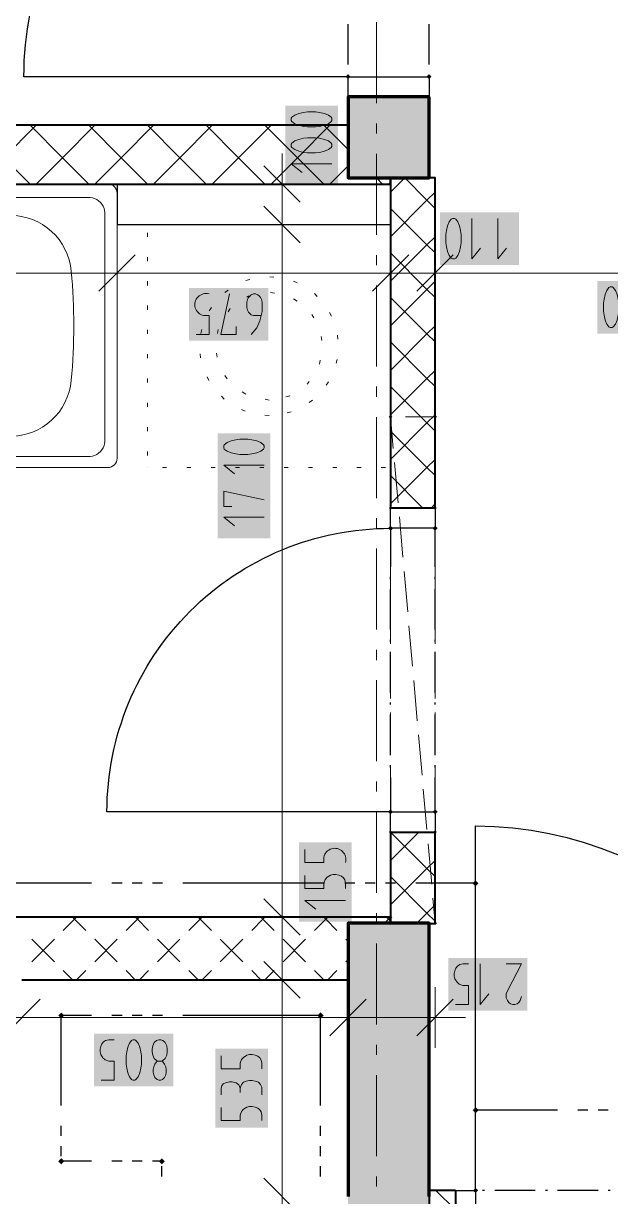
# Model space of a CAD drawing. Header units: millimetres. Extents: x 0 to 594, y 0 to 420.
# Drawn here: x 124.66 to 139.31, y 263.96 to 293.25 of the extents above; entities that cross this region are included whole.
import ezdxf

# ---------------------------------------------------------------- set-up
doc = ezdxf.new("R2010")
doc.units = ezdxf.units.MM
doc.header["$LTSCALE"] = 8
for name, color, linetype in [('PDF_Dvere', 7, 'Continuous'), ('PDF_Instalacni prizdivka do 1m', 7, 'Continuous'), ('PDF_Koty delkove', 7, 'Continuous'), ('PDF_Osy hlavni', 7, 'Continuous'), ('PDF_Pozarni useky', 7, 'Continuous'), ('PDF_Preklady', 7, 'Continuous'), ('PDF_Pricky CP', 7, 'Continuous'), ('PDF_Pricky zdene', 7, 'Continuous'), ('PDF_Sanita', 7, 'Continuous'), ('PDF_Steny akusticke', 7, 'Continuous'), ('PDF_Steny obvodove nosne', 7, 'Continuous')]:
    doc.layers.add(name, color=color, linetype=linetype)

msp = doc.modelspace()

# ---------------------------------------------------------------- linework, layer by layer
at = {"layer": 'PDF_Dvere', "lineweight": 25}
for points in [[(132.761, 291.965), (132.761, 291.917), (124.673, 291.917, -0.414214), (132.761, 300.004)], [(133.822, 274.425), (133.822, 273.568), (126.746, 273.568, -0.414214), (133.822, 280.644), (133.822, 279.682)], [(135.945, 264.115), (135.945, 273.214, -0.414213), (145.044, 264.115), (144.258, 264.115)]]:
    msp.add_lwpolyline(points, format="xyb", dxfattribs=at)
for points in [[(132.761, 292.218), (132.761, 293.229)], [(134.783, 292.218), (134.783, 293.229)], [(134.783, 291.917), (134.783, 291.965)], [(134.935, 279.682), (134.935, 280.644)], [(133.822, 279.378), (133.822, 279.429)], [(134.935, 279.378), (134.935, 279.429)], [(133.822, 278.115), (133.822, 279.126)], [(134.935, 278.115), (134.935, 279.126)], [(133.822, 277.811), (133.822, 277.862)], [(134.935, 277.811), (134.935, 277.862)], [(133.822, 276.548), (133.822, 277.559)], [(134.935, 276.548), (134.935, 277.559)], [(133.822, 276.244), (133.822, 276.295)], [(134.935, 276.244), (134.935, 276.295)], [(133.822, 274.981), (133.822, 275.992)], [(134.935, 274.981), (134.935, 275.992)], [(133.822, 274.677), (133.822, 274.728)], [(134.935, 274.677), (134.935, 274.728)], [(134.935, 273.568), (134.935, 274.425)], [(136.17, 264.115), (136.119, 264.115)], [(137.434, 264.115), (136.423, 264.115)], [(137.737, 264.115), (137.686, 264.115)], [(139.001, 264.115), (137.99, 264.115)], [(139.304, 264.115), (139.253, 264.115)]]:
    msp.add_lwpolyline(points, dxfattribs=at)
for points in [[(134.783, 291.917), (134.783, 291.411), (132.761, 291.411), (132.761, 291.917)], [(134.935, 281.15), (134.935, 280.644), (133.822, 280.644), (133.822, 281.15)], [(134.935, 273.568), (134.935, 273.062), (133.822, 273.062), (133.822, 273.568)], [(135.945, 261.386), (135.44, 261.386), (135.44, 264.115), (135.945, 264.115)]]:
    msp.add_lwpolyline(points, close=True, dxfattribs=at)
at = {"layer": 'PDF_Dvere', "lineweight": 25, "transparency": 33554559}
for points in [[(132.761, 291.854), (132.698, 291.917), (132.824, 291.917), (132.761, 291.98)], [(134.783, 291.854), (134.72, 291.917), (134.846, 291.917), (134.783, 291.98)], [(133.822, 280.581), (133.759, 280.644), (133.886, 280.644), (133.822, 280.708)], [(134.935, 280.581), (134.871, 280.644), (134.998, 280.644), (134.935, 280.708)], [(133.822, 273.504), (133.759, 273.568), (133.886, 273.568), (133.822, 273.631)], [(134.935, 273.504), (134.871, 273.568), (134.998, 273.568), (134.935, 273.631)], [(136.009, 264.115), (135.945, 264.052), (135.945, 264.178), (135.882, 264.115)]]:
    msp.add_solid(points, dxfattribs=at)
at = {"layer": 'PDF_Instalacni prizdivka do 1m', "lineweight": 25}
msp.add_lwpolyline([(133.822, 289.238), (126.998, 289.238), (126.998, 288.227), (133.822, 288.227)], close=True, dxfattribs=at)
at = {"layer": 'PDF_Koty delkove', "lineweight": 18}
for points in [[(131.952, 291.041), (131.75, 291.041), (131.65, 291.027), (131.531, 291), (131.43, 290.96), (131.363, 290.906), (131.346, 290.879), (131.346, 290.825), (131.363, 290.798), (131.43, 290.744), (131.531, 290.704), (131.65, 290.676), (131.75, 290.663), (131.952, 290.663), (132.053, 290.676), (132.171, 290.704), (132.272, 290.744), (132.34, 290.798), (132.357, 290.825), (132.357, 290.879), (132.34, 290.906), (132.272, 290.96), (132.171, 291), (132.053, 291.027)], [(139.138, 286.263), (139.138, 286.061), (139.151, 285.961), (139.178, 285.843), (139.219, 285.742), (139.272, 285.674), (139.3, 285.658), (139.353, 285.658), (139.381, 285.674), (139.434, 285.742), (139.475, 285.843), (139.502, 285.961), (139.516, 286.061), (139.516, 286.263), (139.502, 286.364), (139.475, 286.483), (139.434, 286.584), (139.381, 286.651), (139.353, 286.669), (139.3, 286.669), (139.272, 286.651), (139.219, 286.584), (139.178, 286.483), (139.151, 286.364)], [(130.263, 282.866), (130.061, 282.866), (129.961, 282.852), (129.843, 282.825), (129.742, 282.785), (129.674, 282.731), (129.658, 282.704), (129.658, 282.65), (129.674, 282.623), (129.742, 282.569), (129.843, 282.529), (129.961, 282.501), (130.061, 282.488), (130.263, 282.488), (130.364, 282.501), (130.483, 282.529), (130.584, 282.569), (130.652, 282.623), (130.669, 282.65), (130.669, 282.704), (130.652, 282.731), (130.584, 282.785), (130.483, 282.825), (130.364, 282.852)], [(127.874, 267.642), (127.874, 267.574), (127.887, 267.49), (127.927, 267.407), (127.981, 267.356), (128.008, 267.339), (128.117, 267.339), (128.143, 267.356), (128.198, 267.407), (128.238, 267.49), (128.252, 267.574), (128.252, 267.642), (128.238, 267.726), (128.198, 267.811), (128.143, 267.861), (128.089, 267.879), (128.036, 267.879), (127.981, 267.861), (127.927, 267.811), (127.887, 267.726)]]:
    msp.add_lwpolyline(points, close=True, dxfattribs=at)
for points in [[(131.346, 290.231), (131.346, 290.177), (131.363, 290.15), (131.43, 290.096), (131.531, 290.056), (131.65, 290.028), (131.75, 290.015), (131.952, 290.015), (132.053, 290.028), (132.171, 290.056), (132.272, 290.096), (132.34, 290.15), (132.357, 290.177), (132.357, 290.231), (132.34, 290.258), (132.272, 290.312), (132.171, 290.352), (132.053, 290.379), (131.952, 290.393), (131.75, 290.393), (131.65, 290.379), (131.531, 290.352), (131.43, 290.312), (131.363, 290.258), (131.346, 290.231)], [(131.115, 289.238), (131.115, 289.996)], [(131.57, 288.783), (130.66, 289.693)], [(132.357, 289.745), (131.346, 289.745), (131.615, 289.529)], [(131.874, 289.238), (131.115, 289.238), (130.357, 289.238)], [(131.115, 270.939), (131.115, 273.769), (131.115, 288.227), (131.115, 289.238)], [(131.57, 287.772), (130.66, 288.682)], [(131.874, 288.227), (131.115, 288.227), (130.357, 288.227)], [(135.219, 287.674), (135.245, 287.555), (135.286, 287.454), (135.339, 287.387), (135.367, 287.37), (135.42, 287.37), (135.448, 287.387), (135.501, 287.454), (135.542, 287.555), (135.57, 287.674), (135.583, 287.774), (135.583, 287.976), (135.57, 288.077), (135.542, 288.195), (135.501, 288.296), (135.448, 288.364), (135.42, 288.381), (135.367, 288.381), (135.339, 288.364), (135.286, 288.296), (135.245, 288.195), (135.219, 288.077), (135.205, 287.976)], [(135.853, 288.381), (135.853, 287.37), (136.069, 287.639)], [(136.501, 288.381), (136.501, 287.37), (136.717, 287.639)], [(135.205, 287.976), (135.205, 287.774), (135.219, 287.674)], [(126.998, 287.773), (126.998, 287.014), (126.998, 286.256)], [(133.822, 287.773), (133.822, 287.014), (133.822, 286.256)], [(134.935, 287.773), (134.935, 287.014), (134.935, 286.256)], [(127.453, 287.469), (126.543, 286.56)], [(134.277, 287.469), (133.368, 286.56)], [(135.389, 287.469), (134.48, 286.56)], [(162.433, 287.014), (157.594, 287.014), (156.865, 287.014), (153.17, 287.014), (150.706, 287.014), (149.594, 287.014), (134.935, 287.014), (133.822, 287.014), (126.998, 287.014), (109.812, 287.014)], [(129.97, 285.684), (129.97, 285.483), (129.591, 285.483), (129.807, 286.494)], [(130.59, 285.954), (130.401, 285.954), (130.347, 285.971), (130.307, 286.004), (130.28, 286.039), (130.253, 286.088), (130.239, 286.156), (130.239, 286.29), (130.253, 286.358), (130.28, 286.409), (130.307, 286.442), (130.347, 286.476), (130.401, 286.494), (130.455, 286.494), (130.509, 286.476), (130.55, 286.442), (130.576, 286.409), (130.604, 286.358), (130.618, 286.29), (130.618, 286.055), (130.563, 285.819), (130.482, 285.65), (130.347, 285.483)], [(130.669, 282.218), (129.658, 282.218), (129.927, 282.002)], [(129.859, 281.192), (129.658, 281.192), (129.658, 281.57), (130.669, 281.354)], [(130.669, 280.922), (129.658, 280.922), (129.927, 280.706)], [(131.686, 271.976), (131.686, 271.652), (132.157, 271.652), (132.157, 271.788), (132.192, 271.881), (132.242, 271.936), (132.326, 271.989), (132.393, 272.003), (132.461, 272.003), (132.528, 271.989), (132.595, 271.962), (132.645, 271.922), (132.68, 271.869), (132.697, 271.788), (132.697, 271.652)], [(131.57, 270.484), (130.66, 271.394)], [(132.697, 271.355), (131.686, 271.355), (131.955, 271.139)], [(131.874, 270.939), (131.115, 270.939), (130.357, 270.939)], [(131.115, 251.882), (131.115, 253.449), (131.115, 254.51), (131.115, 256.535), (131.115, 261.537), (131.115, 262.149), (131.115, 263.963), (131.115, 269.372), (131.115, 270.939)], [(131.57, 268.917), (130.66, 269.827)], [(135.428, 269.601), (135.454, 269.667), (135.495, 269.718), (135.548, 269.752), (135.629, 269.769), (135.764, 269.769)], [(136.062, 269.769), (136.062, 268.759), (136.277, 269.027)], [(136.71, 269.769), (137.088, 269.769), (136.737, 269.095), (136.71, 269.027), (136.71, 268.926), (136.737, 268.86), (136.777, 268.809), (136.818, 268.775), (136.872, 268.759), (136.925, 268.759), (136.98, 268.775), (137.02, 268.809), (137.061, 268.86), (137.088, 268.96)], [(135.44, 268.759), (135.764, 268.759), (135.764, 269.23), (135.629, 269.23), (135.535, 269.264), (135.481, 269.315), (135.428, 269.398), (135.414, 269.465), (135.414, 269.533), (135.428, 269.601)], [(131.874, 269.372), (131.115, 269.372), (130.357, 269.372)], [(132.761, 269.191), (132.761, 268.433), (132.761, 267.675)], [(134.935, 269.191), (134.935, 268.433), (134.935, 267.675)], [(125.078, 268.888), (124.168, 267.978)], [(133.216, 268.888), (132.306, 267.978)], [(135.389, 268.888), (134.48, 267.978)], [(134.935, 268.433), (132.761, 268.433), (131.113, 268.433), (124.623, 268.433), (123.056, 268.433), (122.413, 268.433), (121.545, 268.433), (109.812, 268.433), (108.296, 268.433), (107.285, 268.433)], [(134.935, 268.433), (135.693, 268.433)], [(126.604, 266.868), (126.928, 266.868), (126.928, 267.339), (126.793, 267.339), (126.699, 267.373), (126.645, 267.424), (126.591, 267.508), (126.578, 267.574), (126.578, 267.642), (126.591, 267.71), (126.618, 267.777), (126.659, 267.827), (126.712, 267.861), (126.793, 267.879), (126.928, 267.879)], [(127.388, 266.868), (127.441, 266.868), (127.469, 266.884), (127.522, 266.952), (127.563, 267.053), (127.59, 267.171), (127.604, 267.271), (127.604, 267.473), (127.59, 267.574), (127.563, 267.693), (127.522, 267.794), (127.469, 267.861), (127.441, 267.879), (127.388, 267.879), (127.36, 267.861), (127.307, 267.794), (127.266, 267.693), (127.239, 267.574), (127.226, 267.473)], [(127.226, 267.473), (127.226, 267.271), (127.239, 267.171), (127.266, 267.053), (127.307, 266.952), (127.36, 266.884), (127.388, 266.868)], [(129.599, 267.478), (129.599, 267.154), (130.07, 267.154), (130.07, 267.29), (130.104, 267.384), (130.155, 267.438), (130.239, 267.491), (130.306, 267.505), (130.373, 267.505), (130.441, 267.491), (130.508, 267.465), (130.558, 267.424), (130.593, 267.371), (130.61, 267.29), (130.61, 267.154)], [(128.117, 267.339), (128.143, 267.322), (128.184, 267.271), (128.211, 267.204), (128.224, 267.137), (128.224, 267.069), (128.211, 267.002), (128.184, 266.934), (128.13, 266.884), (128.089, 266.868), (128.036, 266.868), (127.995, 266.884), (127.941, 266.934), (127.914, 267.002), (127.9, 267.069), (127.9, 267.137), (127.914, 267.204), (127.941, 267.271), (127.981, 267.322), (128.008, 267.339)], [(129.599, 266.506), (129.599, 266.668), (129.615, 266.723), (129.649, 266.776)], [(129.649, 266.776), (129.7, 266.804), (129.8, 266.83), (129.868, 266.83), (129.969, 266.804), (130.037, 266.749), (130.07, 266.668), (130.07, 266.561)], [(130.61, 266.506), (130.61, 266.695), (130.575, 266.762), (130.525, 266.817), (130.441, 266.843), (130.373, 266.857), (130.306, 266.857), (130.222, 266.843), (130.155, 266.817), (130.104, 266.762), (130.07, 266.668)], [(129.599, 266.182), (129.599, 265.858), (130.07, 265.858), (130.07, 265.994), (130.104, 266.088), (130.155, 266.142), (130.239, 266.195), (130.306, 266.209), (130.373, 266.209), (130.441, 266.195), (130.508, 266.169), (130.558, 266.128), (130.593, 266.075), (130.61, 265.994), (130.61, 265.858)], [(131.57, 263.509), (130.66, 264.418)]]:
    msp.add_lwpolyline(points, dxfattribs=at)
for points in [[(128.97, 285.483), (129.294, 285.483), (129.294, 285.954), (129.159, 285.954, -1.034025), (129.294, 286.494)], [(131.686, 272.624), (131.686, 272.3), (132.157, 272.3), (132.157, 272.436, -1.034138), (132.697, 272.3)]]:
    msp.add_lwpolyline(points, format="xyb", dxfattribs=at)
at = {"layer": 'PDF_Koty delkove', "color": 7, "lineweight": 18, "true_color": 0xffffff, "transparency": 33554559}
for points in [[(132.509, 289.215), (132.509, 291.192), (131.195, 289.215), (131.195, 291.192)], [(137.031, 288.533), (135.054, 288.533), (137.031, 287.219), (135.054, 287.219)], [(141.612, 286.82), (138.986, 286.82), (141.612, 285.506), (138.986, 285.506)], [(130.769, 286.645), (128.792, 286.645), (130.769, 285.331), (128.792, 285.331)], [(130.82, 280.392), (130.82, 283.017), (129.506, 280.392), (129.506, 283.017)], [(132.849, 270.825), (132.849, 272.802), (131.534, 270.825), (131.534, 272.802)], [(137.24, 269.921), (135.262, 269.921), (137.24, 268.607), (135.262, 268.607)], [(128.404, 268.03), (126.426, 268.03), (128.404, 266.716), (126.426, 266.716)], [(130.761, 265.679), (130.761, 267.657), (129.447, 265.679), (129.447, 267.657)]]:
    msp.add_solid(points, dxfattribs=at)
at = {"layer": 'PDF_Osy hlavni', "lineweight": 18}
for points in [[(133.469, 291.257), (133.469, 293.279)], [(133.469, 290.499), (133.469, 290.752)], [(133.469, 287.972), (133.469, 289.994)], [(133.469, 287.213), (133.469, 287.466)], [(133.469, 284.686), (133.469, 286.708)], [(133.469, 283.928), (133.469, 284.18)], [(133.469, 281.4), (133.469, 283.422)], [(133.469, 280.642), (133.469, 280.895)], [(133.469, 278.115), (133.469, 280.137)], [(133.469, 277.356), (133.469, 277.609)], [(133.469, 274.829), (133.469, 276.851)], [(133.469, 274.071), (133.469, 274.324)], [(133.469, 271.543), (133.469, 273.565)], [(133.469, 270.785), (133.469, 271.038)], [(133.469, 268.258), (133.469, 270.28)], [(133.469, 267.499), (133.469, 267.752)], [(133.469, 264.972), (133.469, 266.994)], [(133.469, 264.214), (133.469, 264.467)]]:
    msp.add_lwpolyline(points, dxfattribs=at)
at = {"layer": 'PDF_Pozarni useky', "lineweight": 30}
for points in [[(126.363, 271.782), (122.825, 271.782)], [(127.122, 271.782), (126.869, 271.782)], [(127.627, 271.782), (127.374, 271.782)], [(128.133, 271.782), (127.88, 271.782)], [(132.176, 271.782), (128.638, 271.782)], [(132.935, 271.782), (132.682, 271.782)], [(133.44, 271.782), (133.187, 271.782)], [(133.946, 271.782), (133.693, 271.782)], [(135.945, 271.782), (134.451, 271.782)], [(135.945, 271.291), (135.945, 271.543)], [(135.945, 270.785), (135.945, 271.038)], [(135.945, 270.28), (135.945, 270.532)], [(135.945, 266.236), (135.945, 269.774)], [(126.363, 268.483), (125.605, 268.483)], [(125.605, 266.236), (125.605, 268.483)], [(127.122, 268.483), (126.869, 268.483)], [(127.627, 268.483), (127.374, 268.483)], [(128.133, 268.483), (127.88, 268.483)], [(132.075, 266.236), (132.075, 268.483), (128.638, 268.483)], [(137.99, 266.121), (135.945, 266.121)], [(138.748, 266.121), (138.495, 266.121)], [(139.253, 266.121), (139.001, 266.121)], [(125.605, 265.478), (125.605, 265.73)], [(132.075, 265.478), (132.075, 265.73)], [(125.605, 264.972), (125.605, 265.225)], [(132.075, 264.972), (132.075, 265.225)], [(126.363, 264.844), (125.605, 264.844)], [(127.122, 264.844), (126.869, 264.844)], [(127.627, 264.844), (127.374, 264.844)], [(128.116, 264.844), (127.88, 264.844)], [(128.116, 264.467), (128.116, 264.719)], [(132.075, 264.467), (132.075, 264.719)]]:
    msp.add_lwpolyline(points, dxfattribs=at)
at = {"layer": 'PDF_Pozarni useky', "lineweight": 30, "transparency": 33554559}
for points in [[(135.945, 271.706), (135.87, 271.782), (136.021, 271.782), (135.945, 271.858)], [(136.021, 271.782), (135.945, 271.706), (135.945, 271.858), (135.87, 271.782)], [(125.681, 268.483), (125.605, 268.407), (125.605, 268.559), (125.529, 268.483)], [(125.605, 268.407), (125.529, 268.483), (125.681, 268.483), (125.605, 268.559)], [(132.075, 268.407), (131.999, 268.483), (132.151, 268.483), (132.075, 268.559)], [(132.151, 268.483), (132.075, 268.407), (132.075, 268.559), (131.999, 268.483)], [(135.945, 266.045), (135.87, 266.121), (136.021, 266.121), (135.945, 266.196)], [(136.021, 266.121), (135.945, 266.045), (135.945, 266.196), (135.87, 266.121)], [(125.605, 264.768), (125.529, 264.844), (125.681, 264.844), (125.605, 264.919)], [(125.681, 264.844), (125.605, 264.768), (125.605, 264.919), (125.529, 264.844)], [(128.192, 264.844), (128.116, 264.768), (128.116, 264.919), (128.041, 264.844)], [(128.116, 264.768), (128.041, 264.844), (128.192, 264.844), (128.116, 264.919)]]:
    msp.add_solid(points, dxfattribs=at)
at = {"layer": 'PDF_Preklady', "lineweight": 18}
for points in [[(133.892, 282.639), (133.822, 283.425), (133.845, 283.425)], [(133.822, 283.22), (133.822, 283.425)], [(134.935, 283.425), (134.198, 283.425)], [(134.935, 283.22), (134.935, 283.425)], [(133.822, 281.855), (133.822, 282.866)], [(134.935, 281.855), (134.935, 282.866)], [(134.011, 281.28), (133.923, 282.287)], [(133.822, 281.15), (133.822, 281.501)], [(134.935, 281.15), (134.935, 281.501)], [(133.822, 280.49), (133.822, 281.15)], [(134.935, 280.49), (134.935, 281.15)], [(134.131, 279.92), (134.042, 280.927)], [(133.822, 279.126), (133.822, 280.137)], [(134.935, 279.126), (134.935, 280.137)], [(134.25, 278.561), (134.162, 279.568)], [(133.822, 277.761), (133.822, 278.772)], [(134.935, 277.761), (134.935, 278.772)], [(134.37, 277.201), (134.281, 278.208)], [(133.822, 276.396), (133.822, 277.407)], [(134.935, 276.396), (134.935, 277.407)], [(134.49, 275.842), (134.401, 276.849)], [(133.822, 275.031), (133.822, 276.042)], [(134.935, 275.031), (134.935, 276.042)], [(134.609, 274.482), (134.521, 275.489)], [(133.822, 273.666), (133.822, 274.677)], [(134.935, 273.666), (134.935, 274.677)], [(134.729, 273.122), (134.64, 274.13)], [(133.822, 273.062), (133.822, 273.313)], [(134.935, 273.062), (134.935, 273.313)], [(133.822, 272.302), (133.822, 273.062)], [(134.935, 272.302), (134.935, 273.062)], [(134.849, 271.763), (134.76, 272.77)], [(133.822, 270.939), (133.822, 271.948)], [(134.935, 270.937), (134.935, 271.948)], [(134.783, 270.787), (134.935, 270.787), (134.88, 271.41)], [(133.822, 270.937), (133.822, 270.939)], [(133.845, 270.787), (133.822, 270.787)], [(134.783, 270.787), (134.198, 270.787)]]:
    msp.add_lwpolyline(points, dxfattribs=at)
at = {"layer": 'PDF_Preklady', "lineweight": 18, "transparency": 33554559}
for points in [[(133.826, 283.379), (133.777, 283.421), (133.868, 283.429), (133.818, 283.47)], [(133.868, 283.425), (133.822, 283.379), (133.822, 283.47), (133.777, 283.425)], [(133.822, 283.379), (133.777, 283.425), (133.868, 283.425), (133.822, 283.47)], [(134.935, 283.379), (134.889, 283.425), (134.98, 283.425), (134.935, 283.47)], [(134.98, 283.425), (134.935, 283.379), (134.935, 283.47), (134.889, 283.425)], [(133.822, 281.104), (133.777, 281.15), (133.868, 281.15), (133.822, 281.195)], [(133.822, 281.104), (133.777, 281.15), (133.868, 281.15), (133.822, 281.195)], [(134.935, 281.104), (134.889, 281.15), (134.98, 281.15), (134.935, 281.195)], [(134.935, 281.104), (134.889, 281.15), (134.98, 281.15), (134.935, 281.195)], [(133.822, 273.017), (133.777, 273.062), (133.868, 273.062), (133.822, 273.108)], [(133.822, 273.017), (133.777, 273.062), (133.868, 273.062), (133.822, 273.108)], [(134.935, 273.017), (134.889, 273.062), (134.98, 273.062), (134.935, 273.108)], [(134.935, 273.017), (134.889, 273.062), (134.98, 273.062), (134.935, 273.108)], [(133.822, 270.894), (133.777, 270.939), (133.868, 270.939), (133.822, 270.985)], [(133.822, 270.894), (133.777, 270.939), (133.868, 270.939), (133.822, 270.985)], [(133.822, 270.742), (133.777, 270.787), (133.868, 270.787), (133.822, 270.833)], [(133.868, 270.787), (133.822, 270.742), (133.822, 270.833), (133.777, 270.787)], [(134.828, 270.787), (134.783, 270.742), (134.783, 270.833), (134.737, 270.787)], [(134.828, 270.787), (134.783, 270.742), (134.783, 270.833), (134.737, 270.787)], [(134.938, 270.742), (134.889, 270.784), (134.98, 270.792), (134.931, 270.833)], [(134.935, 270.742), (134.889, 270.787), (134.98, 270.787), (134.935, 270.833)], [(134.98, 270.787), (134.935, 270.742), (134.935, 270.833), (134.889, 270.787)]]:
    msp.add_solid(points, dxfattribs=at)
at = {"layer": 'PDF_Pricky CP', "lineweight": 40}
msp.add_lwpolyline([(124.623, 269.372), (132.761, 269.372), (132.761, 270.788), (133.822, 270.788), (133.822, 270.939), (123.056, 270.939), (123.056, 269.372)], dxfattribs=at)
at = {"layer": 'PDF_Pricky CP', "lineweight": 9}
for points in [[(125.656, 270.608), (125.937, 270.889), (125.987, 270.939)], [(126.217, 270.608), (125.937, 270.889), (125.886, 270.939)], [(127.504, 270.889), (127.223, 270.608)], [(127.784, 270.608), (127.504, 270.889), (127.453, 270.939)], [(127.504, 270.889), (127.554, 270.939)], [(129.071, 270.889), (128.79, 270.608)], [(129.351, 270.608), (129.071, 270.889), (129.02, 270.939)], [(129.071, 270.889), (129.121, 270.939)], [(130.638, 270.889), (130.357, 270.608)], [(130.918, 270.608), (130.638, 270.889), (130.587, 270.939)], [(130.638, 270.889), (130.688, 270.939)], [(132.205, 270.889), (131.924, 270.608)], [(132.485, 270.608), (132.205, 270.889), (132.154, 270.939)], [(132.205, 270.889), (132.255, 270.939)], [(133.671, 270.788), (133.772, 270.889), (133.822, 270.939)], [(133.822, 270.838), (133.772, 270.889), (133.721, 270.939)], [(125.434, 269.825), (124.873, 270.386)], [(125.434, 270.386), (124.873, 269.825)], [(127.001, 269.825), (126.44, 270.386)], [(127.001, 270.386), (126.44, 269.825)], [(128.568, 269.825), (128.007, 270.386)], [(128.568, 270.386), (128.007, 269.825)], [(130.135, 269.825), (129.574, 270.386)], [(130.135, 270.386), (129.574, 269.825)], [(131.702, 269.825), (131.141, 270.386)], [(131.702, 270.386), (131.141, 269.825)], [(132.761, 270.333), (132.708, 270.386)], [(132.761, 269.878), (132.708, 269.825)], [(125.886, 269.372), (125.656, 269.602)], [(125.987, 269.372), (126.217, 269.602)], [(127.453, 269.372), (127.223, 269.602)], [(127.554, 269.372), (127.784, 269.602)], [(129.02, 269.372), (128.79, 269.602)], [(129.121, 269.372), (129.351, 269.602)], [(130.587, 269.372), (130.357, 269.602)], [(130.688, 269.372), (130.918, 269.602)], [(132.154, 269.372), (131.924, 269.602)], [(132.255, 269.372), (132.485, 269.602)]]:
    msp.add_lwpolyline(points, dxfattribs=at)
at = {"layer": 'PDF_Pricky zdene', "lineweight": 40}
for points in [[(110.216, 289.238), (133.822, 289.238), (133.822, 289.389), (132.761, 289.389), (132.761, 290.704), (132.71, 290.704), (116.282, 290.704), (116.282, 290.552)], [(134.935, 281.15), (134.935, 283.425), (134.935, 289.389), (134.783, 289.389), (133.822, 289.389), (133.822, 289.238), (133.822, 283.425), (133.822, 281.15)], [(134.935, 281.15), (133.822, 281.15)], [(133.822, 273.062), (134.935, 273.062)], [(133.822, 273.062), (133.822, 270.939), (133.822, 270.788), (134.783, 270.788), (134.783, 270.783), (134.935, 270.783), (134.935, 270.787), (134.935, 273.062)]]:
    msp.add_lwpolyline(points, dxfattribs=at)
at = {"layer": 'PDF_Pricky zdene', "lineweight": 9}
for points in [[(124.825, 289.238), (124.168, 289.895), (123.359, 290.704)], [(124.976, 290.704), (124.168, 289.895), (123.511, 289.238)], [(126.291, 289.238), (125.634, 289.895), (124.825, 290.704)], [(126.442, 290.704), (125.634, 289.895), (124.976, 289.238)], [(127.757, 289.238), (127.1, 289.895), (126.291, 290.704)], [(127.908, 290.704), (127.1, 289.895), (126.442, 289.238)], [(129.223, 289.238), (128.565, 289.895), (127.757, 290.704)], [(129.374, 290.704), (128.565, 289.895), (127.908, 289.238)], [(130.688, 289.238), (130.031, 289.895), (129.223, 290.704)], [(130.84, 290.704), (130.031, 289.895), (129.374, 289.238)], [(132.154, 289.238), (131.497, 289.895), (130.688, 290.704)], [(132.306, 290.704), (131.497, 289.895), (130.84, 289.238)], [(132.761, 290.097), (132.154, 290.704)], [(132.761, 289.693), (132.306, 289.238)], [(133.62, 289.238), (133.469, 289.389)], [(134.176, 289.389), (133.822, 289.035)], [(134.935, 288.631), (134.732, 288.833), (134.176, 289.389)], [(133.822, 289.288), (133.772, 289.238)], [(134.935, 289.035), (134.732, 288.833)], [(134.732, 288.833), (133.822, 287.923)], [(134.935, 287.519), (134.732, 287.721), (133.822, 288.631)], [(134.935, 287.923), (134.732, 287.721)], [(134.732, 287.721), (133.822, 286.811)], [(134.935, 286.407), (134.732, 286.609), (133.822, 287.519)], [(134.935, 286.811), (134.732, 286.609)], [(134.732, 286.609), (133.822, 285.699)], [(134.935, 285.295), (134.732, 285.497), (133.822, 286.407)], [(134.935, 285.699), (134.732, 285.497)], [(134.732, 285.497), (133.822, 284.587)], [(134.935, 284.183), (134.732, 284.385), (133.822, 285.295)], [(134.732, 284.385), (133.822, 283.475)], [(134.935, 284.587), (134.732, 284.385)], [(134.935, 283.071), (134.732, 283.273), (133.822, 284.183)], [(134.935, 283.475), (134.732, 283.273)], [(134.732, 283.273), (133.822, 282.363)], [(134.935, 281.959), (134.732, 282.161), (133.822, 283.071)], [(134.935, 282.363), (134.732, 282.161), (133.822, 281.251)], [(134.631, 281.15), (133.822, 281.959)], [(134.935, 281.251), (134.833, 281.15)], [(134.935, 271.95), (134.732, 272.152), (133.822, 273.062)], [(134.53, 273.062), (133.822, 272.355)], [(134.935, 272.355), (134.732, 272.152), (133.822, 271.242)], [(134.935, 270.838), (134.732, 271.04), (133.822, 271.95)], [(134.935, 271.242), (134.732, 271.04), (134.48, 270.788)], [(133.873, 270.788), (133.822, 270.838)]]:
    msp.add_lwpolyline(points, dxfattribs=at)
at = {"layer": 'PDF_Sanita', "lineweight": 13}
msp.add_lwpolyline([(126.767, 289.238), (126.766, 289.238), (110.044, 289.238, 0.414215), (109.812, 289.005), (109.812, 282.393, 0.414183), (110.044, 282.161), (126.766, 282.161, 0.414143), (126.998, 282.393), (126.998, 289.005, 0.414178), (126.767, 289.238)], format="xyb", dxfattribs=at)
for points in [[(118.405, 288.904), (126.328, 288.902), (126.384, 288.893), (126.436, 288.877), (126.493, 288.85), (126.537, 288.821), (126.582, 288.78), (126.617, 288.739), (126.65, 288.684), (126.675, 288.625), (126.687, 288.58), (126.694, 288.534), (126.695, 285.669), (126.694, 282.804), (126.687, 282.758), (126.675, 282.713), (126.65, 282.654), (126.617, 282.599), (126.582, 282.558), (126.537, 282.517), (126.493, 282.488), (126.436, 282.461), (126.384, 282.445), (126.328, 282.436), (118.405, 282.434)], [(127.757, 288.227), (127.757, 288.227)], [(127.757, 288.227), (127.757, 288.227)], [(128.234, 288.227), (128.133, 288.227)], [(128.84, 288.227), (128.739, 288.227)], [(129.447, 288.227), (129.346, 288.227)], [(130.053, 288.227), (129.952, 288.227)], [(130.66, 288.227), (130.559, 288.227)], [(131.267, 288.227), (131.166, 288.227)], [(131.873, 288.227), (131.772, 288.227)], [(132.48, 288.227), (132.379, 288.227)], [(133.086, 288.227), (132.985, 288.227)], [(133.693, 288.227), (133.592, 288.227)], [(133.822, 288.227), (133.822, 288.227)], [(133.822, 288.227), (133.822, 288.227)], [(127.757, 287.921), (127.757, 288.022)], [(133.822, 287.921), (133.822, 288.022)], [(127.757, 287.314), (127.757, 287.416)], [(133.822, 287.314), (133.822, 287.416)], [(127.757, 286.708), (127.757, 286.809)], [(130.215, 286.827), (130.313, 286.853)], [(130.811, 286.925), (130.912, 286.916)], [(131.404, 286.812), (131.496, 286.77)], [(133.822, 286.708), (133.822, 286.809)], [(129.689, 286.531), (129.772, 286.589)], [(130.239, 286.416), (130.274, 286.439), (130.332, 286.451)], [(130.827, 286.534), (130.926, 286.515)], [(131.922, 286.503), (131.994, 286.431)], [(127.757, 286.101), (127.757, 286.202)], [(129.297, 286.072), (129.355, 286.155)], [(129.768, 286.045), (129.824, 286.129)], [(131.404, 286.373), (131.488, 286.317)], [(133.822, 286.101), (133.822, 286.202)], [(131.854, 285.981), (131.91, 285.897)], [(132.303, 286.034), (132.345, 285.943)], [(127.757, 285.495), (127.757, 285.596)], [(129.086, 285.506), (129.112, 285.604)], [(129.504, 285.51), (129.524, 285.609)], [(133.822, 285.495), (133.822, 285.596)], [(132.09, 285.435), (132.109, 285.335)], [(132.499, 285.464), (132.508, 285.363)], [(127.757, 284.888), (127.757, 284.989)], [(129.082, 284.902), (129.073, 285.003)], [(129.497, 284.915), (129.477, 285.014)], [(133.822, 284.888), (133.822, 284.989)], [(132.067, 284.84), (132.047, 284.741)], [(132.488, 284.861), (132.462, 284.763)], [(127.757, 284.282), (127.757, 284.383)], [(129.286, 284.334), (129.243, 284.425)], [(129.747, 284.375), (129.691, 284.459)], [(133.822, 284.282), (133.822, 284.383)], [(130.207, 283.993), (130.123, 284.049)], [(131.79, 284.311), (131.743, 284.241)], [(132.27, 284.298), (132.212, 284.215)], [(127.757, 283.675), (127.757, 283.776)], [(129.672, 283.87), (129.601, 283.941)], [(130.79, 283.846), (130.69, 283.866)], [(131.308, 283.95), (131.305, 283.948), (131.21, 283.929)], [(131.872, 283.844), (131.789, 283.786)], [(133.822, 283.675), (133.822, 283.776)], [(130.195, 283.566), (130.103, 283.609)], [(130.79, 283.461), (130.689, 283.47)], [(131.343, 283.555), (131.245, 283.529)], [(127.757, 283.068), (127.757, 283.169)], [(133.822, 283.068), (133.822, 283.169)], [(127.757, 282.462), (127.757, 282.563)], [(133.822, 282.462), (133.822, 282.563)], [(127.757, 282.161), (127.757, 282.161)], [(127.757, 282.161), (127.757, 282.161)], [(128.234, 282.161), (128.133, 282.161)], [(128.84, 282.161), (128.739, 282.161)], [(129.447, 282.161), (129.346, 282.161)], [(130.053, 282.161), (129.952, 282.161)], [(130.66, 282.161), (130.559, 282.161)], [(131.267, 282.161), (131.166, 282.161)], [(131.873, 282.161), (131.772, 282.161)], [(132.48, 282.161), (132.379, 282.161)], [(133.086, 282.161), (132.985, 282.161)], [(133.693, 282.161), (133.592, 282.161)], [(133.822, 282.161), (133.822, 282.161)], [(133.822, 282.161), (133.822, 282.161)]]:
    msp.add_lwpolyline(points, dxfattribs=at)
msp.add_lwpolyline([(112.601, 288.133, 0.372014), (110.86, 286.474, 0.048445), (110.86, 284.925, 0.372021), (112.601, 283.265), (119.205, 282.939), (124.325, 282.939, 0.387971), (125.855, 284.337, 0.045237), (125.855, 287.061, 0.387973), (124.325, 288.459), (119.205, 288.459)], format="xyb", close=True, dxfattribs=at)
at = {"layer": 'PDF_Steny akusticke', "lineweight": 40}
for points in [[(135.44, 264.115), (134.935, 264.115), (134.783, 264.115), (134.783, 263.963), (134.783, 261.386), (134.833, 261.386), (135.44, 261.386)], [(135.44, 264.115), (135.44, 261.386)]]:
    msp.add_lwpolyline(points, dxfattribs=at)
at = {"layer": 'PDF_Steny akusticke', "lineweight": 9}
msp.add_lwpolyline([(135.44, 263.63), (134.955, 264.115)], dxfattribs=at)
at = {"layer": 'PDF_Steny obvodove nosne', "lineweight": 70}
for points in [[(134.783, 291.411), (132.761, 291.411), (132.761, 290.704), (132.761, 289.389), (133.822, 289.389), (134.783, 289.389), (134.783, 291.411)], [(134.783, 263.963), (134.783, 264.115), (134.783, 270.783), (134.783, 270.788), (133.822, 270.788), (132.761, 270.788), (132.761, 269.372), (132.761, 263.963)]]:
    msp.add_lwpolyline(points, dxfattribs=at)
at = {"layer": 'PDF_Steny obvodove nosne', "color": 9, "lineweight": 9, "true_color": 0xc0c0c0, "transparency": 33554559}
for points in [[(134.783, 291.411), (132.761, 291.411), (134.783, 289.389), (132.761, 289.389)], [(132.761, 270.788), (132.761, 263.963), (134.783, 270.788), (134.783, 263.963)], [(132.761, 263.963), (132.761, 234.544), (134.783, 263.963), (134.783, 234.544)]]:
    msp.add_solid(points, dxfattribs=at)

doc.saveas('drawing.dxf')
